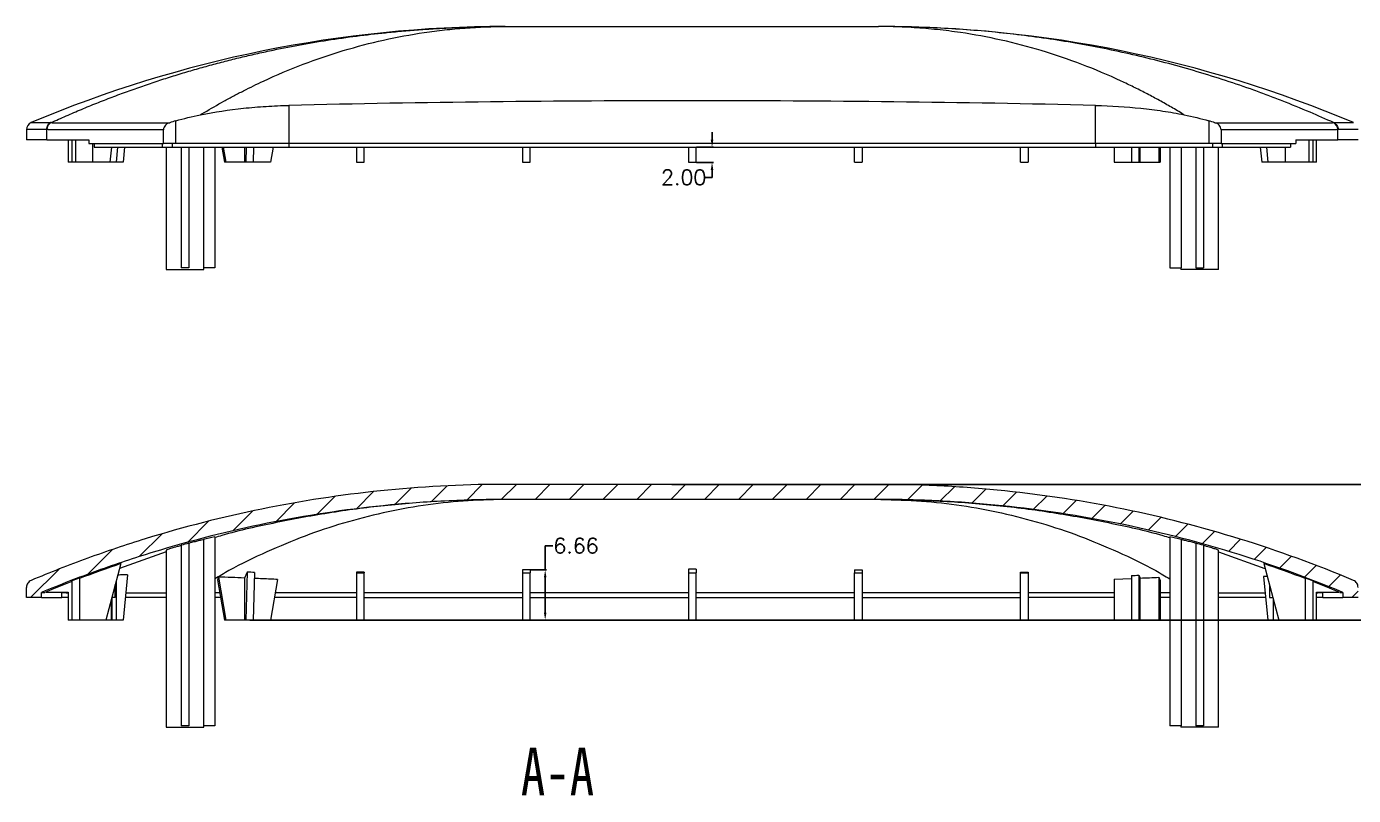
# Model space of a CAD drawing. Header units: inches. Extents: x 1813 to 4686, y 284 to 889.
# Drawn here: x 2093.7 to 2269.5, y 496.4 to 598.3 of the extents above; entities that cross this region are included whole.
import ezdxf

# ---------------------------------------------------------------- set-up
doc = ezdxf.new("R2010")
doc.units = ezdxf.units.IN
doc.header["$LTSCALE"] = 15
doc.styles.add('SLDTEXTSTYLE0', font='TXT', dxfattribs={"width": 0.75})
doc.styles.get("Standard").update_dxf_attribs({"font": 'txt', "bigfont": 'gbcbig.shx'})
doc.dimstyles.new('2.5', dxfattribs={"dimtxt": 2, "dimasz": 1, "dimexe": 0.18, "dimexo": 0.0625, "dimgap": 0.09, "dimtad": 0, "dimtih": 1, "dimtoh": 1, "dimzin": 0, "dimdsep": 46, "dimtxsty": 'Standard', "dimcen": 1, "dimadec": 0, "dimazin": 2, "dimtfac": 1, "dimtofl": 0, "dimtmove": 0, "dimatfit": 3, "dimfxl": 1, "dimtolj": 1, "dimtzin": 0, "dimarcsym": 0})

# ---------------------------------------------------------------- blocks, each defined once
blk = doc.blocks.new('*D243')
at = {"color": 0, "lineweight": -2}
for p, q in [((2179.19, 537.65), (2293.14, 537.65)), ((2292.96, 536.65), (2292.96, 529.74)), ((2292.96, 520.65), (2292.96, 527.56)), ((2123.27, 519.65), (2293.14, 519.65))]:
    blk.add_line(p, q, dxfattribs=at)
at = {"color": 0}
for points in [[(2292.8, 536.65), (2293.13, 536.65), (2292.96, 537.65)], [(2292.8, 520.65), (2293.13, 520.65), (2292.96, 519.65)]]:
    blk.add_solid(points, dxfattribs=at)
at = {"layer": 'Defpoints', "color": 0}
for p in [(2179.13, 537.65), (2292.96, 537.65), (2123.21, 519.65)]:
    blk.add_point(p, dxfattribs=at)
at = {"color": 0, "insert": (2292.96, 528.65), "char_height": 2, "attachment_point": 5}
blk.add_mtext('\\A1;18.00', dxfattribs=at)
blk = doc.blocks.new('*D244')
at = {"color": 0, "lineweight": -2}
for p, q in [((2162.4, 526.32), (2162.4, 529.51)), ((2162.4, 529.51), (2163.4, 529.51)), ((2160.47, 526.32), (2162.58, 526.32)), ((2162.4, 520.65), (2162.4, 525.32)), ((2160.47, 519.65), (2162.58, 519.65))]:
    blk.add_line(p, q, dxfattribs=at)
at = {"color": 0}
for points in [[(2162.24, 525.32), (2162.57, 525.32), (2162.4, 526.32)], [(2162.24, 520.65), (2162.57, 520.65), (2162.4, 519.65)]]:
    blk.add_solid(points, dxfattribs=at)
at = {"layer": 'Defpoints', "color": 0}
for p in [(2160.4, 526.32), (2160.4, 519.65), (2162.4, 519.65)]:
    blk.add_point(p, dxfattribs=at)
at = {"color": 0, "insert": (2166.49, 529.51), "char_height": 2, "attachment_point": 5}
blk.add_mtext('\\A1;6.66', dxfattribs=at)
blk = doc.blocks.new('*D245')
at = {"color": 0, "lineweight": -2}
for p, q in [((2184.52, 583.33), (2184.52, 584.33)), ((2182.47, 582.33), (2184.7, 582.33)), ((2182.47, 580.33), (2184.7, 580.33)), ((2184.52, 579.33), (2184.52, 578.33)), ((2184.52, 578.33), (2183.52, 578.33))]:
    blk.add_line(p, q, dxfattribs=at)
at = {"color": 0}
for points in [[(2184.35, 583.33), (2184.69, 583.33), (2184.52, 582.33)], [(2184.35, 579.33), (2184.69, 579.33), (2184.52, 580.33)]]:
    blk.add_solid(points, dxfattribs=at)
at = {"layer": 'Defpoints', "color": 0}
for p in [(2182.4, 582.33), (2182.4, 580.33), (2184.52, 580.33)]:
    blk.add_point(p, dxfattribs=at)
at = {"color": 0, "insert": (2180.76, 578.33), "char_height": 2, "attachment_point": 5}
blk.add_mtext('\\A1;2.00', dxfattribs=at)

msp = doc.modelspace()

# ---------------------------------------------------------------- hatches: boundary and pattern name
at = {"linetype": 'Continuous', "lineweight": 0}
h = msp.add_hatch(dxfattribs=at)
h.set_pattern_fill('ANSI31', color=4, style=0)
edge = h.paths.add_edge_path(flags=0)
edge.add_spline(control_points=[(2206.915, 535.651), (2206.929, 535.651), (2206.943, 535.651), (2206.956, 535.651), (2206.97, 535.651), (2206.984, 535.651), (2206.997, 535.651), (2207.011, 535.651), (2207.025, 535.651), (2207.039, 535.651), (2207.052, 535.651), (2207.066, 535.651), (2207.08, 535.651), (2207.094, 535.651), (2207.107, 535.651), (2207.121, 535.651), (2207.135, 535.651), (2207.148, 535.651), (2207.162, 535.651), (2207.19, 535.65), (2207.217, 535.65), (2207.244, 535.65)], knot_values=[0, 0, 0, 0, 0.0000412, 0.0000412, 0.0000412, 0.0000823, 0.0000823, 0.0000823, 0.0001235, 0.0001235, 0.0001235, 0.0001647, 0.0001647, 0.0001647, 0.0002058, 0.0002058, 0.0002058, 0.000247, 0.000247, 0.000247, 0.0003294, 0.0003294, 0.0003294, 0.0003294], weights=[1, 1, 1, 1, 1, 1, 1, 1, 1, 1, 1, 1, 1, 1, 1, 1, 1, 1, 1, 1, 1, 1], degree=3, periodic=0)
edge.add_spline(control_points=[(2207.244, 535.65), (2210.537, 535.636), (2213.832, 535.521), (2217.117, 535.304), (2234.554, 534.152), (2252.026, 530.051), (2268.154, 523.325)], knot_values=[0.0006752, 0.0006752, 0.0006752, 0.0006752, 0.0105543, 0.0105543, 0.0105543, 0.0637028, 0.0637028, 0.0637028, 0.0637028], weights=[1, 1, 1, 1, 1, 1, 1], degree=3, periodic=0)
edge.add_line((2268.154, 523.325), (2268.154, 522.652))
edge.add_line((2268.154, 522.652), (2270.154, 522.652))
edge.add_line((2270.154, 522.652), (2270.154, 523.99))
edge.add_spline(control_points=[(2270.154, 523.99), (2270.154, 524.102), (2270.134, 524.215), (2270.097, 524.321), (2270.06, 524.426), (2270.004, 524.527), (2269.934, 524.614), (2269.865, 524.702), (2269.779, 524.778), (2269.684, 524.838), (2269.639, 524.866), (2269.591, 524.89), (2269.542, 524.911)], knot_values=[0, 0, 0, 0, 0.0003358, 0.0003358, 0.0003358, 0.0006715, 0.0006715, 0.0006715, 0.0010073, 0.0010073, 0.0010073, 0.0011648, 0.0011648, 0.0011648, 0.0011648], weights=[1, 1, 1, 1, 1, 1, 1, 1, 1, 1, 1, 1, 1], degree=3, periodic=0)
edge.add_spline(control_points=[(2269.542, 524.911), (2253.038, 531.874), (2235.124, 536.118), (2217.249, 537.299), (2213.922, 537.519), (2210.587, 537.636), (2207.253, 537.65)], knot_values=[0.0006548, 0.0006548, 0.0006548, 0.0006548, 0.0543951, 0.0543951, 0.0543951, 0.064261, 0.064261, 0.064261, 0.064261], weights=[1, 1, 1, 1, 1, 1, 1], degree=3, periodic=0)
edge.add_spline(control_points=[(2207.253, 537.65), (2207.224, 537.65), (2207.196, 537.65), (2207.167, 537.651), (2207.153, 537.651), (2207.139, 537.651), (2207.125, 537.651), (2207.11, 537.651), (2207.096, 537.651), (2207.082, 537.651), (2207.068, 537.651), (2207.053, 537.651), (2207.039, 537.651), (2207.025, 537.651), (2207.011, 537.651), (2206.996, 537.651), (2206.982, 537.651), (2206.968, 537.651), (2206.954, 537.651), (2206.939, 537.651), (2206.925, 537.651), (2206.911, 537.651)], knot_values=[0, 0, 0, 0, 0.0000855, 0.0000855, 0.0000855, 0.0001282, 0.0001282, 0.0001282, 0.000171, 0.000171, 0.000171, 0.0002137, 0.0002137, 0.0002137, 0.0002565, 0.0002565, 0.0002565, 0.0002992, 0.0002992, 0.0002992, 0.0003419, 0.0003419, 0.0003419, 0.0003419], weights=[1, 1, 1, 1, 1, 1, 1, 1, 1, 1, 1, 1, 1, 1, 1, 1, 1, 1, 1, 1, 1, 1], degree=3, periodic=0)
edge.add_spline(control_points=[(2206.911, 537.651), (2190.24, 537.653), (2173.568, 537.653), (2156.897, 537.651)], knot_values=[0.0379542, 0.0379542, 0.0379542, 0.0379542, 0.0879681, 0.0879681, 0.0879681, 0.0879681], weights=[1, 1, 1, 1], degree=3, periodic=0)
edge.add_spline(control_points=[(2156.897, 537.651), (2156.883, 537.651), (2156.869, 537.651), (2156.854, 537.651), (2156.84, 537.651), (2156.826, 537.651), (2156.812, 537.651), (2156.797, 537.651), (2156.783, 537.651), (2156.769, 537.651), (2156.755, 537.651), (2156.74, 537.651), (2156.726, 537.651), (2156.712, 537.651), (2156.698, 537.651), (2156.683, 537.651), (2156.669, 537.651), (2156.655, 537.651), (2156.641, 537.651), (2156.612, 537.65), (2156.584, 537.65), (2156.555, 537.65)], knot_values=[0, 0, 0, 0, 0.0000427, 0.0000427, 0.0000427, 0.0000855, 0.0000855, 0.0000855, 0.0001282, 0.0001282, 0.0001282, 0.000171, 0.000171, 0.000171, 0.0002137, 0.0002137, 0.0002137, 0.0002565, 0.0002565, 0.0002565, 0.0003419, 0.0003419, 0.0003419, 0.0003419], weights=[1, 1, 1, 1, 1, 1, 1, 1, 1, 1, 1, 1, 1, 1, 1, 1, 1, 1, 1, 1, 1, 1], degree=3, periodic=0)
edge.add_spline(control_points=[(2156.555, 537.65), (2138.648, 537.575), (2120.513, 534.447), (2103.616, 528.52), (2100.464, 527.414), (2097.344, 526.21), (2094.266, 524.911)], knot_values=[0.0006745, 0.0006745, 0.0006745, 0.0006745, 0.0543951, 0.0543951, 0.0543951, 0.0642807, 0.0642807, 0.0642807, 0.0642807], weights=[1, 1, 1, 1, 1, 1, 1], degree=3, periodic=0)
edge.add_spline(control_points=[(2094.266, 524.911), (2094.163, 524.868), (2094.066, 524.806), (2093.983, 524.73), (2093.9, 524.655), (2093.829, 524.565), (2093.775, 524.466), (2093.722, 524.368), (2093.685, 524.259), (2093.667, 524.148), (2093.659, 524.096), (2093.654, 524.043), (2093.654, 523.99)], knot_values=[0, 0, 0, 0, 0.0003358, 0.0003358, 0.0003358, 0.0006715, 0.0006715, 0.0006715, 0.0010073, 0.0010073, 0.0010073, 0.0011648, 0.0011648, 0.0011648, 0.0011648], weights=[1, 1, 1, 1, 1, 1, 1, 1, 1, 1, 1, 1, 1], degree=3, periodic=0)
edge.add_line((2093.654, 523.99), (2093.654, 522.652))
edge.add_line((2093.654, 522.652), (2095.654, 522.652))
edge.add_line((2095.654, 522.652), (2095.654, 523.325))
edge.add_spline(control_points=[(2095.654, 523.325), (2098.496, 524.51), (2101.373, 525.613), (2104.278, 526.632), (2120.967, 532.486), (2138.878, 535.576), (2156.564, 535.65)], knot_values=[0.0013182, 0.0013182, 0.0013182, 0.0013182, 0.0105542, 0.0105542, 0.0105542, 0.0643462, 0.0643462, 0.0643462, 0.0643462], weights=[1, 1, 1, 1, 1, 1, 1], degree=3, periodic=0)
edge.add_spline(control_points=[(2156.564, 535.65), (2156.591, 535.65), (2156.618, 535.65), (2156.646, 535.651), (2156.66, 535.651), (2156.673, 535.651), (2156.687, 535.651), (2156.701, 535.651), (2156.714, 535.651), (2156.728, 535.651), (2156.742, 535.651), (2156.756, 535.651), (2156.769, 535.651), (2156.783, 535.651), (2156.797, 535.651), (2156.811, 535.651), (2156.824, 535.651), (2156.838, 535.651), (2156.852, 535.651), (2156.865, 535.651), (2156.879, 535.651), (2156.893, 535.651)], knot_values=[0, 0, 0, 0, 0.0000823, 0.0000823, 0.0000823, 0.0001235, 0.0001235, 0.0001235, 0.0001647, 0.0001647, 0.0001647, 0.0002058, 0.0002058, 0.0002058, 0.000247, 0.000247, 0.000247, 0.0002882, 0.0002882, 0.0002882, 0.0003294, 0.0003294, 0.0003294, 0.0003294], weights=[1, 1, 1, 1, 1, 1, 1, 1, 1, 1, 1, 1, 1, 1, 1, 1, 1, 1, 1, 1, 1, 1], degree=3, periodic=0)
edge.add_spline(control_points=[(2156.893, 535.651), (2173.567, 535.653), (2190.241, 535.653), (2206.915, 535.651)], knot_values=[0.0376072, 0.0376072, 0.0376072, 0.0376072, 0.0876294, 0.0876294, 0.0876294, 0.0876294], weights=[1, 1, 1, 1], degree=3, periodic=0)

# ---------------------------------------------------------------- linework, layer by layer
at = {"color": 7, "linetype": 'Continuous', "lineweight": 15}
for p, q in [((2157.239, 598.335), (2157.239, 598.335)), ((2206.569, 598.335), (2206.569, 598.335)), ((2128.442, 587.883), (2128.442, 582.835)), ((2235.366, 582.835), (2235.366, 587.883)), ((2113.442, 582.835), (2113.442, 585.832)), ((2250.366, 585.832), (2250.366, 582.835)), ((2093.654, 584.673), (2093.654, 583.335)), ((2096.327, 583.335), (2096.327, 584.672)), ((2111.806, 582.835), (2111.806, 584.655)), ((2252.002, 584.655), (2252.002, 582.835)), ((2267.481, 583.335), (2267.481, 584.672)), ((2099.154, 583.335), (2099.154, 580.335)), ((2099.654, 583.335), (2099.654, 580.335)), ((2100.154, 583.335), (2100.154, 580.335)), ((2101.904, 583.335), (2101.904, 582.835)), ((2102.412, 582.835), (2102.412, 580.335)), ((2102.618, 582.835), (2102.618, 582.335)), ((2104.908, 582.335), (2104.706, 580.335)), ((2105.728, 582.335), (2105.525, 580.335)), ((2106.644, 582.335), (2106.442, 580.335)), ((2111.649, 582.835), (2111.649, 582.335)), ((2111.649, 582.335), (2112.942, 582.335)), ((2113.442, 582.835), (2111.806, 582.835)), ((2112.154, 582.335), (2112.154, 566.135)), ((2112.942, 582.835), (2112.942, 582.335)), ((2112.942, 582.335), (2128.442, 582.335)), ((2128.442, 582.835), (2113.442, 582.835)), ((2114.154, 582.335), (2114.154, 566.335)), ((2115.154, 582.335), (2115.154, 566.335)), ((2117.104, 582.335), (2117.104, 566.335)), ((2118.604, 582.335), (2118.604, 566.335)), ((2119.557, 582.335), (2119.904, 580.335)), ((2119.73, 582.335), (2120.078, 580.335)), ((2122.54, 582.335), (2122.54, 580.335)), ((2122.775, 582.335), (2122.713, 580.335)), ((2123.759, 582.335), (2123.698, 580.335)), ((2126.334, 582.335), (2125.987, 580.335)), ((2128.442, 582.835), (2128.442, 582.335)), ((2235.366, 582.835), (2128.442, 582.835)), ((2128.442, 582.335), (2235.366, 582.335)), ((2137.404, 582.335), (2137.404, 580.335)), ((2138.404, 580.335), (2138.404, 582.335)), ((2159.404, 582.335), (2159.404, 580.335)), ((2160.404, 580.335), (2160.404, 582.335)), ((2181.404, 582.335), (2181.404, 580.335)), ((2182.404, 580.335), (2182.404, 582.335)), ((2203.404, 580.335), (2203.404, 582.335)), ((2204.404, 582.335), (2204.404, 580.335)), ((2225.404, 580.335), (2225.404, 582.335)), ((2226.404, 582.335), (2226.404, 580.335)), ((2250.366, 582.835), (2235.366, 582.835)), ((2235.366, 582.835), (2235.366, 582.335)), ((2235.366, 582.335), (2250.866, 582.335)), ((2237.822, 582.335), (2237.822, 580.335)), ((2240.11, 582.335), (2240.11, 580.335)), ((2241.095, 582.335), (2241.095, 580.335)), ((2241.268, 580.335), (2241.268, 582.335)), ((2243.73, 582.335), (2243.73, 580.335)), ((2243.904, 582.335), (2243.904, 580.335)), ((2245.205, 582.335), (2245.205, 566.335)), ((2246.705, 582.335), (2246.705, 566.335)), ((2248.654, 582.335), (2248.654, 566.335)), ((2249.654, 582.335), (2249.654, 566.335)), ((2252.002, 582.835), (2250.366, 582.835)), ((2250.866, 582.835), (2250.866, 582.335)), ((2250.866, 582.335), (2252.159, 582.335)), ((2251.654, 566.135), (2251.654, 582.335)), ((2252.159, 582.835), (2252.159, 582.335)), ((2257.18, 582.335), (2257.383, 580.335)), ((2257.999, 582.335), (2258.202, 580.335)), ((2260.496, 582.335), (2260.496, 580.335)), ((2261.19, 582.835), (2261.19, 582.335)), ((2261.904, 583.335), (2261.904, 582.835)), ((2263.654, 580.335), (2263.654, 583.335)), ((2264.154, 583.335), (2264.154, 580.335)), ((2264.654, 580.335), (2264.654, 583.335)), ((2099.654, 580.335), (2099.154, 580.335)), ((2100.154, 580.335), (2099.654, 580.335)), ((2102.412, 580.335), (2100.154, 580.335)), ((2104.706, 580.335), (2102.412, 580.335)), ((2105.525, 580.335), (2104.706, 580.335)), ((2106.442, 580.335), (2105.525, 580.335)), ((2120.078, 580.335), (2119.904, 580.335)), ((2122.54, 580.335), (2120.078, 580.335)), ((2122.713, 580.335), (2122.54, 580.335)), ((2123.698, 580.335), (2122.713, 580.335)), ((2125.987, 580.335), (2123.698, 580.335)), ((2137.404, 580.335), (2138.404, 580.335)), ((2159.404, 580.335), (2160.404, 580.335)), ((2181.404, 580.335), (2182.404, 580.335)), ((2203.404, 580.335), (2204.404, 580.335)), ((2225.404, 580.335), (2226.404, 580.335)), ((2237.822, 580.335), (2240.11, 580.335)), ((2240.11, 580.335), (2241.095, 580.335)), ((2241.095, 580.335), (2241.268, 580.335)), ((2241.268, 580.335), (2243.73, 580.335)), ((2243.73, 580.335), (2243.904, 580.335)), ((2258.202, 580.335), (2257.383, 580.335)), ((2260.496, 580.335), (2258.202, 580.335)), ((2263.654, 580.335), (2260.496, 580.335)), ((2264.154, 580.335), (2263.654, 580.335)), ((2264.654, 580.335), (2264.154, 580.335)), ((2112.154, 566.135), (2117.154, 566.135)), ((2115.154, 566.335), (2114.154, 566.335)), ((2118.604, 566.335), (2117.104, 566.335)), ((2117.154, 566.135), (2117.154, 566.335)), ((2245.205, 566.335), (2246.705, 566.335)), ((2246.654, 566.335), (2246.654, 566.135)), ((2251.654, 566.135), (2246.654, 566.135)), ((2248.654, 566.335), (2249.654, 566.335)), ((2206.911, 537.651), (2156.897, 537.651)), ((2206.915, 535.651), (2156.893, 535.651)), ((2114.154, 529.575), (2114.154, 505.652)), ((2115.154, 529.855), (2115.154, 505.652)), ((2117.104, 530.322), (2117.104, 505.652)), ((2118.604, 530.71), (2118.604, 505.652)), ((2245.205, 530.71), (2245.205, 505.652)), ((2246.705, 530.322), (2246.705, 505.652)), ((2248.654, 529.855), (2248.654, 505.652)), ((2249.654, 529.575), (2249.654, 505.652)), ((2112.154, 528.921), (2112.154, 505.452)), ((2251.654, 505.452), (2251.654, 528.919)), ((2106.161, 527.141), (2104.154, 519.652)), ((2122.908, 526.014), (2122.713, 519.652)), ((2123.892, 525.972), (2123.698, 519.652)), ((2137.404, 525.997), (2137.404, 525.912)), ((2137.404, 525.912), (2138.404, 525.912)), ((2137.404, 525.912), (2137.404, 519.652)), ((2138.404, 525.979), (2138.404, 526.015)), ((2138.404, 526.015), (2138.404, 525.912)), ((2138.404, 519.652), (2138.404, 525.912)), ((2159.404, 526.307), (2159.404, 525.912)), ((2159.404, 525.912), (2160.404, 525.912)), ((2159.404, 525.912), (2159.404, 519.652)), ((2160.404, 526.316), (2160.404, 525.912)), ((2160.404, 519.652), (2160.404, 525.912)), ((2181.404, 526.412), (2181.404, 525.912)), ((2181.404, 525.912), (2182.404, 525.912)), ((2181.404, 525.912), (2181.404, 519.652)), ((2182.404, 526.412), (2182.404, 525.912)), ((2182.404, 519.652), (2182.404, 525.912)), ((2203.404, 526.316), (2203.404, 525.912)), ((2203.404, 525.912), (2204.404, 525.912)), ((2203.404, 519.652), (2203.404, 525.912)), ((2204.404, 526.307), (2204.404, 525.912)), ((2204.404, 525.912), (2204.404, 519.652)), ((2225.404, 525.979), (2225.404, 526.015)), ((2225.404, 526.015), (2225.404, 525.912)), ((2225.404, 525.912), (2226.404, 525.912)), ((2225.404, 519.652), (2225.404, 525.912)), ((2226.404, 525.997), (2226.404, 525.912)), ((2226.404, 525.912), (2226.404, 519.652)), ((2257.647, 527.141), (2259.654, 519.652)), ((2099.654, 524.852), (2099.654, 519.652)), ((2100.654, 525.236), (2100.654, 519.652)), ((2105.404, 522.652), (2105.404, 524.317)), ((2105.524, 524.764), (2105.524, 519.652)), ((2107.049, 525.657), (2106.442, 519.652)), ((2118.978, 524.985), (2119.904, 519.652)), ((2119.085, 525.366), (2120.078, 519.652)), ((2122.54, 525.229), (2122.54, 519.652)), ((2126.923, 525.046), (2125.987, 519.652)), ((2237.822, 525.086), (2240.11, 525.182)), ((2237.822, 525.086), (2237.822, 519.652)), ((2240.11, 525.564), (2240.11, 519.652)), ((2241.095, 525.603), (2241.095, 519.652)), ((2241.268, 519.652), (2241.268, 525.229)), ((2243.73, 525.328), (2243.73, 519.652)), ((2243.904, 524.948), (2243.904, 519.652)), ((2258.104, 525.436), (2257.616, 525.443)), ((2257.616, 525.443), (2258.202, 519.652)), ((2258.404, 524.317), (2258.404, 522.652)), ((2263.154, 525.236), (2263.154, 519.652)), ((2264.154, 524.851), (2264.154, 519.652)), ((2093.654, 522.652), (2093.654, 523.99)), ((2095.654, 522.652), (2093.654, 522.652)), ((2095.654, 522.652), (2095.654, 523.325)), ((2096.154, 523.367), (2096.154, 523.347)), ((2096.154, 523.347), (2099.154, 523.347)), ((2098.312, 522.652), (2098.312, 523.32)), ((2099.154, 523.347), (2099.154, 519.652)), ((2104.904, 519.652), (2104.904, 522.451)), ((2105.404, 522.652), (2104.95, 522.652)), ((2104.95, 522.623), (2104.95, 519.652)), ((2118.604, 523.325), (2119.266, 523.325)), ((2119.383, 522.652), (2118.604, 522.652)), ((2137.404, 522.652), (2126.507, 522.652)), ((2126.624, 523.325), (2137.404, 523.325)), ((2243.904, 523.325), (2245.205, 523.325)), ((2245.205, 522.652), (2243.904, 522.652)), ((2258.404, 522.652), (2258.85, 522.652)), ((2258.904, 522.451), (2258.904, 519.652)), ((2264.654, 519.652), (2264.654, 523.347)), ((2264.654, 523.347), (2267.654, 523.347)), ((2265.496, 522.652), (2265.496, 523.32)), ((2267.654, 523.367), (2267.654, 523.347)), ((2268.154, 523.325), (2268.154, 522.652)), ((2270.154, 522.652), (2268.154, 522.652)), ((2099.654, 519.652), (2099.154, 519.652)), ((2100.654, 519.652), (2099.654, 519.652)), ((2104.154, 519.652), (2100.654, 519.652)), ((2104.904, 519.652), (2104.154, 519.652)), ((2104.95, 519.652), (2104.904, 519.652)), ((2105.524, 519.652), (2104.95, 519.652)), ((2106.442, 519.652), (2105.524, 519.652)), ((2120.078, 519.652), (2119.904, 519.652)), ((2122.54, 519.652), (2120.078, 519.652)), ((2122.713, 519.652), (2122.54, 519.652)), ((2123.698, 519.652), (2122.713, 519.652)), ((2125.987, 519.652), (2123.698, 519.652)), ((2137.404, 519.652), (2138.404, 519.652)), ((2159.404, 519.652), (2160.404, 519.652)), ((2181.404, 519.652), (2182.404, 519.652)), ((2203.404, 519.652), (2204.404, 519.652)), ((2225.404, 519.652), (2226.404, 519.652)), ((2237.822, 519.652), (2240.11, 519.652)), ((2240.11, 519.652), (2241.095, 519.652)), ((2241.095, 519.652), (2241.268, 519.652)), ((2241.268, 519.652), (2243.73, 519.652)), ((2243.73, 519.652), (2243.904, 519.652)), ((2258.904, 519.652), (2258.202, 519.652)), ((2259.654, 519.652), (2258.904, 519.652)), ((2263.154, 519.652), (2259.654, 519.652)), ((2264.154, 519.652), (2263.154, 519.652)), ((2264.654, 519.652), (2264.154, 519.652)), ((2112.154, 505.452), (2117.154, 505.452)), ((2115.154, 505.652), (2114.154, 505.652)), ((2118.604, 505.652), (2117.104, 505.652)), ((2117.154, 505.452), (2117.154, 505.652)), ((2246.705, 505.652), (2245.205, 505.652)), ((2246.654, 505.652), (2246.654, 505.452)), ((2251.654, 505.452), (2246.654, 505.452)), ((2249.654, 505.652), (2248.654, 505.652))]:
    msp.add_line(p, q, dxfattribs=at)
at = {"color": 8, "linetype": 'Continuous', "lineweight": 15}
for p, q in [((2112.154, 528.692), (2105.993, 526.515)), ((2251.654, 528.692), (2257.815, 526.515))]:
    msp.add_line(p, q, dxfattribs=at)
at = {"color": 7, "linetype": 'Continuous', "lineweight": 15, "flags": 128}
msp.add_lwpolyline([(2117.014, 586.821), (2116.865, 586.731), (2116.716, 586.641)], dxfattribs=at)
at = {"color": 7, "linetype": 'Continuous', "lineweight": 15}
for centre, radius, start, end in [((2157.239, 436.335), 162, 90.05422, 112.87509), ((2206.569, 436.335), 162, 67.12487, 89.94577), ((2094.654, 584.673), 1, 112.84718, 179.98104), ((2097.328, 584.673), 1.001, 112.96559, 180.04999), ((2266.48, 584.673), 1.001, 359.95001, 67.03441)]:
    msp.add_arc(centre, radius, start, end, dxfattribs=at)
for points, knots in [([(2096.893, 585.594), (2097.229, 585.746), (2097.9, 586.05), (2098.909, 586.494), (2099.92, 586.93), (2100.931, 587.357), (2101.943, 587.775), (2102.956, 588.184), (2103.97, 588.583), (2104.984, 588.974), (2106, 589.356), (2107.015, 589.73), (2108.032, 590.094), (2109.049, 590.45), (2110.066, 590.797), (2111.084, 591.136), (2112.102, 591.466), (2113.12, 591.788), (2114.139, 592.101), (2115.157, 592.405), (2116.176, 592.702), (2117.195, 592.99), (2118.214, 593.269), (2119.232, 593.541), (2120.251, 593.804), (2121.269, 594.06), (2122.287, 594.307), (2123.305, 594.546), (2124.323, 594.778), (2125.34, 595.001), (2127.298, 595.417), (2130.197, 595.979), (2134.039, 596.619), (2137.873, 597.153), (2141.171, 597.525), (2143.933, 597.781), (2146.161, 597.954), (2148.385, 598.094), (2150.605, 598.203), (2152.82, 598.279), (2155.031, 598.326), (2156.503, 598.332), (2157.239, 598.335)], [0, 0, 0, 0, 0.0174391, 0.0348544, 0.0522459, 0.0696134, 0.0869571, 0.1042769, 0.1215727, 0.1388446, 0.1560926, 0.1733165, 0.1905165, 0.2076925, 0.2248444, 0.2419722, 0.259076, 0.2761556, 0.2932111, 0.3102425, 0.3272497, 0.3442326, 0.3611914, 0.3781259, 0.3950361, 0.411922, 0.4287836, 0.4456208, 0.4624337, 0.4792221, 0.4959862, 0.559276, 0.6222627, 0.6849448, 0.747321, 0.783675, 0.8199437, 0.8561268, 0.892224, 0.9282354, 0.9641607, 1, 1, 1, 1]), ([(2117.014, 586.821), (2117.079, 586.86), (2117.144, 586.9), (2118.072, 587.455), (2118.939, 587.954), (2120.243, 588.675), (2120.679, 588.911), (2121.551, 589.374), (2122.86, 590.054), (2124.173, 590.692), (2126.802, 591.915), (2128.562, 592.659), (2132.092, 594.005), (2133.863, 594.608), (2137.417, 595.677), (2139.2, 596.143), (2142.777, 596.942), (2144.571, 597.273), (2147.271, 597.672), (2148.173, 597.788), (2149.978, 597.987), (2150.882, 598.07), (2153.599, 598.269), (2155.416, 598.335), (2157.239, 598.335)], [0.05778033, 0.05778033, 0.05778033, 0.05778033, 0.0625, 0.0625, 0.125, 0.125, 0.15625, 0.15625, 0.1875, 0.25, 0.25, 0.375, 0.375, 0.5, 0.5, 0.625, 0.625, 0.75, 0.75, 0.8125, 0.8125, 0.875, 0.875, 1, 1, 1, 1]), ([(2157.239, 598.335), (2165.456, 598.335), (2173.677, 598.335), (2190.131, 598.335), (2198.353, 598.335), (2206.569, 598.335)], [0, 0, 0, 0, 0.5, 0.5, 1, 1, 1, 1]), ([(2246.794, 586.821), (2246.531, 586.978), (2246.006, 587.293), (2245.214, 587.752), (2244.419, 588.203), (2243.621, 588.645), (2242.819, 589.078), (2242.013, 589.501), (2241.205, 589.915), (2240.393, 590.32), (2239.577, 590.716), (2237.301, 591.79), (2233.511, 593.392), (2228.208, 595.2), (2222.838, 596.607), (2218.745, 597.365), (2215.914, 597.753), (2214.384, 597.93), (2212.842, 598.076), (2211.289, 598.191), (2209.725, 598.273), (2208.151, 598.325), (2207.098, 598.332), (2206.569, 598.335)], [0, 0, 0, 0, 0.0203254, 0.0406931, 0.0611031, 0.0815553, 0.1020497, 0.1225862, 0.143165, 0.1637858, 0.1844486, 0.2051534, 0.3365381, 0.4699701, 0.6009006, 0.7342587, 0.7714762, 0.8089435, 0.8466597, 0.8846243, 0.9228363, 0.9612951, 1, 1, 1, 1]), ([(2266.915, 585.594), (2265.881, 586.065), (2264.842, 586.523), (2262.568, 587.491), (2261.33, 587.997), (2259.466, 588.728), (2258.843, 588.967), (2257.597, 589.435), (2255.725, 590.123), (2253.849, 590.766), (2250.089, 591.997), (2247.573, 592.742), (2242.525, 594.087), (2239.992, 594.686), (2234.909, 595.745), (2232.359, 596.205), (2227.244, 596.988), (2224.678, 597.311), (2220.818, 597.698), (2219.529, 597.81), (2216.947, 598.002), (2215.655, 598.081), (2211.771, 598.272), (2209.174, 598.335), (2206.569, 598.335)], [0.00964993, 0.00964993, 0.00964993, 0.00964993, 0.0625, 0.0625, 0.125, 0.125, 0.15625, 0.15625, 0.1875, 0.25, 0.25, 0.375, 0.375, 0.5, 0.5, 0.625, 0.625, 0.75, 0.75, 0.8125, 0.8125, 0.875, 0.875, 1, 1, 1, 1]), ([(2116.716, 586.641), (2118.558, 587.01), (2120.46, 587.294), (2123.397, 587.603), (2124.39, 587.687), (2126.407, 587.815), (2127.425, 587.859), (2128.442, 587.883)], [0, 0, 0, 0, 0.5, 0.5, 0.75, 0.75, 1, 1, 1, 1]), ([(2235.366, 587.883), (2237.402, 587.835), (2239.398, 587.709), (2242.336, 587.401), (2243.306, 587.278), (2245.226, 586.99), (2246.171, 586.826), (2247.092, 586.641)], [0, 0, 0, 0, 0.5, 0.5, 0.75, 0.75, 1, 1, 1, 1]), ([(2096.893, 585.594), (2096.714, 585.518), (2096.559, 585.388), (2096.344, 585.063), (2096.286, 584.868), (2096.286, 584.673)], [0, 0, 0, 0, 0.5, 0.5, 1, 1, 1, 1]), ([(2111.806, 584.655), (2110.798, 584.65), (2109.819, 584.647), (2108.391, 584.643), (2107.921, 584.641), (2106.997, 584.639), (2106.54, 584.638), (2105.208, 584.636), (2104.37, 584.635), (2102.788, 584.635), (2102.045, 584.635), (2100.659, 584.636), (2100.032, 584.637), (2099.188, 584.639), (2098.923, 584.64), (2098.425, 584.642), (2098.192, 584.644), (2097.555, 584.648), (2097.205, 584.651), (2096.792, 584.658), (2096.672, 584.66), (2096.521, 584.664), (2096.453, 584.666), (2096.395, 584.669), (2096.359, 584.67), (2096.342, 584.671), (2096.327, 584.672)], [0, 0, 0, 0, 0.125, 0.125, 0.1875, 0.1875, 0.25, 0.25, 0.375, 0.375, 0.5, 0.5, 0.625, 0.625, 0.6875, 0.6875, 0.75, 0.75, 0.875, 0.875, 0.9375, 0.9375, 0.96875, 0.984375, 0.984375, 1, 1, 1, 1]), ([(2096.893, 585.594), (2096.893, 585.594), (2096.893, 585.594), (2096.893, 585.594), (2096.908, 585.595), (2096.922, 585.595), (2096.937, 585.594)], [-0.00000006, -0.00000006, -0.00000006, -0.00000006, 0, 0, 0, 0.00034221537, 0.00034221537, 0.00034221537, 0.00034221537]), ([(2096.937, 585.594), (2097.07, 585.591), (2097.281, 585.588), (2097.851, 585.584), (2098.211, 585.582), (2098.865, 585.58), (2099.102, 585.579), (2099.61, 585.578), (2099.881, 585.577), (2100.455, 585.576), (2100.758, 585.576), (2101.397, 585.575), (2101.735, 585.575), (2102.789, 585.575), (2103.541, 585.575), (2105.144, 585.575), (2105.994, 585.576), (2107.795, 585.578), (2108.725, 585.579), (2110.636, 585.583), (2111.619, 585.585), (2112.628, 585.588)], [0, 0, 0, 0, 0.125, 0.125, 0.25, 0.25, 0.3125, 0.3125, 0.375, 0.375, 0.4375, 0.4375, 0.5, 0.5, 0.625, 0.625, 0.75, 0.75, 0.875, 0.875, 1, 1, 1, 1]), ([(2112.628, 585.588), (2112.528, 585.557), (2112.431, 585.517), (2112.246, 585.414), (2112.157, 585.35), (2112.001, 585.195), (2111.932, 585.103), (2111.835, 584.893), (2111.806, 584.776), (2111.806, 584.655)], [0, 0, 0, 0, 0.25, 0.25, 0.5, 0.5, 0.75, 0.75, 1, 1, 1, 1]), ([(2251.18, 585.588), (2252.19, 585.585), (2253.172, 585.583), (2255.084, 585.579), (2256.014, 585.578), (2257.816, 585.576), (2258.666, 585.576), (2260.27, 585.575), (2261.023, 585.575), (2262.077, 585.575), (2262.414, 585.575), (2263.054, 585.576), (2263.357, 585.576), (2263.931, 585.577), (2264.201, 585.578), (2264.709, 585.579), (2264.947, 585.58), (2265.6, 585.582), (2265.959, 585.584), (2266.528, 585.588), (2266.738, 585.591), (2266.871, 585.594)], [0, 0, 0, 0, 0.125, 0.125, 0.25, 0.25, 0.375, 0.375, 0.5, 0.5, 0.5625, 0.5625, 0.625, 0.625, 0.6875, 0.6875, 0.75, 0.75, 0.875, 0.875, 1, 1, 1, 1]), ([(2252.002, 584.655), (2252.002, 584.776), (2251.973, 584.893), (2251.875, 585.103), (2251.806, 585.195), (2251.65, 585.35), (2251.561, 585.414), (2251.377, 585.517), (2251.28, 585.557), (2251.18, 585.588)], [0, 0, 0, 0, 0.25, 0.25, 0.5, 0.5, 0.75, 0.75, 1, 1, 1, 1]), ([(2267.481, 584.672), (2267.419, 584.668), (2267.337, 584.665), (2267.135, 584.66), (2267.015, 584.658), (2266.6, 584.651), (2266.251, 584.648), (2265.612, 584.644), (2265.38, 584.642), (2264.882, 584.64), (2264.617, 584.639), (2263.772, 584.637), (2263.145, 584.636), (2261.759, 584.635), (2261.016, 584.635), (2259.435, 584.635), (2258.597, 584.636), (2257.266, 584.638), (2256.809, 584.639), (2255.885, 584.641), (2255.416, 584.643), (2253.989, 584.647), (2253.009, 584.65), (2252.002, 584.655)], [0, 0, 0, 0, 0.0625, 0.0625, 0.125, 0.125, 0.25, 0.25, 0.3125, 0.3125, 0.375, 0.375, 0.5, 0.5, 0.625, 0.625, 0.75, 0.75, 0.8125, 0.8125, 0.875, 0.875, 1, 1, 1, 1]), ([(2266.871, 585.594), (2266.886, 585.595), (2266.9, 585.595), (2266.915, 585.594), (2266.915, 585.594), (2266.915, 585.594), (2266.915, 585.594)], [0, 0, 0, 0, 0.00034221547, 0.00034221547, 0.00034221547, 0.00034227547, 0.00034227547, 0.00034227547, 0.00034227547]), ([(2266.915, 585.594), (2267.094, 585.518), (2267.249, 585.388), (2267.464, 585.063), (2267.522, 584.868), (2267.522, 584.673)], [0, 0, 0, 0, 0.5, 0.5, 1, 1, 1, 1]), ([(2096.327, 583.335), (2096.347, 583.335), (2096.386, 583.335), (2096.46, 583.335), (2096.543, 583.335), (2096.638, 583.335), (2096.743, 583.335), (2096.858, 583.335), (2097.09, 583.335), (2097.49, 583.335), (2098.141, 583.335), (2098.91, 583.335), (2099.648, 583.335), (2100.293, 583.335), (2100.804, 583.335), (2101.338, 583.335), (2101.715, 583.335), (2101.904, 583.335)], [0, 0, 0, 0, 0.0357978, 0.0715418, 0.1072515, 0.1429466, 0.1786467, 0.2143714, 0.2501404, 0.375339, 0.5004006, 0.6253214, 0.7500693, 0.8126763, 0.8751306, 0.9375368, 1, 1, 1, 1]), ([(2101.904, 582.835), (2102.001, 582.835), (2102.194, 582.835), (2102.492, 582.835), (2102.795, 582.835), (2103.103, 582.835), (2103.417, 582.835), (2103.736, 582.835), (2104.331, 582.835), (2105.229, 582.835), (2106.46, 582.835), (2107.738, 582.835), (2108.836, 582.835), (2109.734, 582.835), (2110.417, 582.835), (2111.107, 582.835), (2111.573, 582.835), (2111.806, 582.835)], [0, 0, 0, 0, 0.03589681, 0.07173844, 0.10753998, 0.14331658, 0.17908341, 0.21485566, 0.2506485, 0.37611441, 0.50151357, 0.62583368, 0.75028086, 0.81266689, 0.87502844, 0.93744604, 1, 1, 1, 1]), ([(2252.002, 582.835), (2252.136, 582.835), (2252.404, 582.835), (2252.802, 582.835), (2253.199, 582.835), (2253.592, 582.835), (2253.983, 582.835), (2254.372, 582.835), (2255.079, 582.835), (2256.091, 582.835), (2257.371, 582.835), (2258.598, 582.835), (2259.571, 582.835), (2260.32, 582.835), (2260.865, 582.835), (2261.396, 582.835), (2261.734, 582.835), (2261.904, 582.835)], [0, 0, 0, 0, 0.0358998, 0.0717434, 0.107546, 0.1433226, 0.1790885, 0.2148588, 0.2506487, 0.3761243, 0.5015138, 0.6258427, 0.7502809, 0.8126659, 0.8750271, 0.937445, 1, 1, 1, 1]), ([(2261.904, 583.335), (2262.013, 583.335), (2262.229, 583.335), (2262.545, 583.335), (2262.852, 583.335), (2263.151, 583.335), (2263.442, 583.335), (2263.724, 583.335), (2264.225, 583.335), (2264.901, 583.335), (2265.671, 583.335), (2266.32, 583.335), (2266.756, 583.335), (2267.042, 583.335), (2267.222, 583.335), (2267.373, 583.335), (2267.445, 583.335), (2267.481, 583.335)], [0, 0, 0, 0, 0.0357415, 0.0714483, 0.1071399, 0.1428359, 0.178556, 0.2143197, 0.2501466, 0.3752106, 0.5004139, 0.6252041, 0.7500753, 0.8126009, 0.875027, 0.9374585, 1, 1, 1, 1]), ([(2156.555, 537.65), (2151.182, 537.628), (2145.855, 537.338), (2135.287, 536.245), (2130.047, 535.441), (2119.655, 533.321), (2114.502, 532.004), (2108.117, 530.031), (2106.843, 529.619), (2104.3, 528.764), (2103.031, 528.319), (2099.243, 526.939), (2096.742, 525.956), (2094.266, 524.911)], [0, 0, 0, 0, 0.25, 0.25, 0.5, 0.5, 0.75, 0.75, 0.8125, 0.8125, 0.875, 0.875, 1, 1, 1, 1]), ([(2156.897, 537.651), (2156.883, 537.651), (2156.869, 537.651), (2156.854, 537.651), (2156.84, 537.651), (2156.826, 537.651), (2156.812, 537.651), (2156.797, 537.651), (2156.783, 537.651), (2156.769, 537.651), (2156.755, 537.651), (2156.74, 537.651), (2156.726, 537.651), (2156.712, 537.651), (2156.698, 537.651), (2156.683, 537.651), (2156.669, 537.651), (2156.655, 537.651), (2156.641, 537.651), (2156.612, 537.65), (2156.584, 537.65), (2156.555, 537.65)], [0, 0, 0, 0, 0.000042742, 0.000042742, 0.000042742, 0.00008548399, 0.00008548399, 0.00008548399, 0.00012822599, 0.00012822599, 0.00012822599, 0.00017096798, 0.00017096798, 0.00017096798, 0.00021370997, 0.00021370997, 0.00021370997, 0.00025645197, 0.00025645197, 0.00025645197, 0.00034193673, 0.00034193673, 0.00034193673, 0.00034193673]), ([(2207.253, 537.65), (2207.224, 537.65), (2207.196, 537.65), (2207.167, 537.651), (2207.153, 537.651), (2207.139, 537.651), (2207.125, 537.651), (2207.11, 537.651), (2207.096, 537.651), (2207.082, 537.651), (2207.068, 537.651), (2207.053, 537.651), (2207.039, 537.651), (2207.025, 537.651), (2207.011, 537.651), (2206.996, 537.651), (2206.982, 537.651), (2206.968, 537.651), (2206.954, 537.651), (2206.939, 537.651), (2206.925, 537.651), (2206.911, 537.651)], [0, 0, 0, 0, 0.00008548395, 0.00008548395, 0.00008548395, 0.0001282259, 0.0001282259, 0.0001282259, 0.00017096785, 0.00017096785, 0.00017096785, 0.0002137098, 0.0002137098, 0.0002137098, 0.00025645175, 0.00025645175, 0.00025645175, 0.0002991942, 0.0002991942, 0.0002991942, 0.00034193667, 0.00034193667, 0.00034193667, 0.00034193667]), ([(2269.542, 524.911), (2264.592, 527), (2259.578, 528.826), (2249.43, 531.969), (2244.295, 533.287), (2233.905, 535.417), (2228.649, 536.229), (2222.002, 536.92), (2220.669, 537.043), (2217.994, 537.254), (2216.652, 537.343), (2212.627, 537.561), (2209.941, 537.639), (2207.253, 537.65)], [0, 0, 0, 0, 0.25, 0.25, 0.5, 0.5, 0.75, 0.75, 0.8125, 0.8125, 0.875, 0.875, 1, 1, 1, 1]), ([(2156.564, 535.65), (2151.312, 535.628), (2146.105, 535.348), (2135.774, 534.29), (2130.652, 533.512), (2120.491, 531.461), (2115.452, 530.187), (2109.208, 528.278), (2107.962, 527.88), (2105.476, 527.053), (2104.234, 526.623), (2100.527, 525.287), (2098.079, 524.336), (2095.654, 523.325)], [0, 0, 0, 0, 0.25, 0.25, 0.5, 0.5, 0.75, 0.75, 0.8125, 0.8125, 0.875, 0.875, 1, 1, 1, 1]), ([(2156.893, 535.651), (2156.879, 535.651), (2156.865, 535.651), (2156.852, 535.651), (2156.838, 535.651), (2156.824, 535.651), (2156.811, 535.651), (2156.797, 535.651), (2156.783, 535.651), (2156.769, 535.651), (2156.756, 535.651), (2156.742, 535.651), (2156.728, 535.651), (2156.714, 535.651), (2156.701, 535.651), (2156.687, 535.651), (2156.673, 535.651), (2156.66, 535.651), (2156.646, 535.651), (2156.618, 535.65), (2156.591, 535.65), (2156.564, 535.65)], [0, 0, 0, 0, 0.00004116911, 0.00004116911, 0.00004116911, 0.00008233822, 0.00008233822, 0.00008233822, 0.00012350732, 0.00012350732, 0.00012350732, 0.00016467643, 0.00016467643, 0.00016467643, 0.00020584553, 0.00020584553, 0.00020584553, 0.00024701464, 0.00024701464, 0.00024701464, 0.00032935359, 0.00032935359, 0.00032935359, 0.00032935359]), ([(2207.244, 535.65), (2207.217, 535.65), (2207.19, 535.65), (2207.162, 535.651), (2207.148, 535.651), (2207.135, 535.651), (2207.121, 535.651), (2207.107, 535.651), (2207.094, 535.651), (2207.08, 535.651), (2207.066, 535.651), (2207.052, 535.651), (2207.039, 535.651), (2207.025, 535.651), (2207.011, 535.651), (2206.997, 535.651), (2206.984, 535.651), (2206.97, 535.651), (2206.956, 535.651), (2206.943, 535.651), (2206.929, 535.651), (2206.915, 535.651)], [0, 0, 0, 0, 0.00008233817, 0.00008233817, 0.00008233817, 0.00012350723, 0.00012350723, 0.00012350723, 0.00016467629, 0.00016467629, 0.00016467629, 0.00020584535, 0.00020584535, 0.00020584535, 0.00024701442, 0.00024701442, 0.00024701442, 0.00028818397, 0.00028818397, 0.00028818397, 0.00032935353, 0.00032935353, 0.00032935353, 0.00032935353]), ([(2268.154, 523.325), (2263.31, 525.345), (2258.406, 527.111), (2248.48, 530.152), (2243.458, 531.427), (2233.298, 533.488), (2228.159, 534.274), (2221.661, 534.944), (2220.357, 535.062), (2217.743, 535.266), (2216.431, 535.353), (2212.497, 535.563), (2209.872, 535.639), (2207.244, 535.65)], [0, 0, 0, 0, 0.25, 0.25, 0.5, 0.5, 0.75, 0.75, 0.8125, 0.8125, 0.875, 0.875, 1, 1, 1, 1]), ([(2114.154, 529.549), (2114.062, 529.523), (2113.877, 529.469), (2113.566, 529.378), (2113.226, 529.276), (2112.888, 529.172), (2112.602, 529.081), (2112.384, 529.009), (2112.235, 528.957), (2112.159, 528.927), (2112.161, 528.923), (2112.162, 528.921)], [0, 0, 0, 0, 0.0843348, 0.1696997, 0.2978817, 0.4299398, 0.5552477, 0.6844819, 0.8048798, 0.9290384, 1, 1, 1, 1]), ([(2117.104, 530.322), (2117.054, 530.313), (2116.968, 530.295), (2116.734, 530.24), (2116.584, 530.204), (2116.239, 530.117), (2116.041, 530.066), (2115.723, 529.983), (2115.613, 529.954), (2115.388, 529.893), (2115.271, 529.861), (2115.154, 529.829)], [0, 0, 0, 0, 0.25, 0.25, 0.5, 0.5, 0.75, 0.75, 0.875, 0.875, 1, 1, 1, 1]), ([(2248.654, 529.829), (2248.537, 529.861), (2248.423, 529.892), (2248.197, 529.953), (2248.086, 529.982), (2247.766, 530.067), (2247.571, 530.117), (2247.222, 530.204), (2247.075, 530.24), (2246.898, 530.281), (2246.847, 530.293), (2246.763, 530.311), (2246.729, 530.317), (2246.705, 530.322)], [0, 0, 0, 0, 0.125, 0.125, 0.25, 0.25, 0.5, 0.5, 0.75, 0.75, 0.875, 0.875, 1, 1, 1, 1]), ([(2251.654, 528.919), (2251.654, 528.925), (2251.603, 528.946), (2251.454, 528.999), (2251.394, 529.019), (2251.252, 529.066), (2251.169, 529.093), (2250.986, 529.151), (2250.887, 529.182), (2250.672, 529.248), (2250.556, 529.283), (2250.314, 529.356), (2250.188, 529.394), (2249.928, 529.47), (2249.791, 529.51), (2249.654, 529.549)], [0, 0, 0, 0, 0.25, 0.25, 0.375, 0.375, 0.5, 0.5, 0.625, 0.625, 0.75, 0.75, 0.875, 0.875, 1, 1, 1, 1]), ([(2094.266, 524.911), (2094.084, 524.835), (2093.929, 524.705), (2093.714, 524.381), (2093.654, 524.187), (2093.654, 523.99)], [0, 0, 0, 0, 0.5, 0.5, 1, 1, 1, 1]), ([(2107.049, 525.657), (2106.846, 525.661), (2106.414, 525.671), (2105.982, 525.634), (2105.752, 525.614)], [0, 0, 0, 0, 0.4679737, 1, 1, 1, 1]), ([(2126.923, 525.046), (2126.611, 525.059), (2125.592, 525.103), (2124.574, 525.145), (2123.867, 525.175)], [0, 0, 0, 0, 0.306522, 1, 1, 1, 1]), ([(2270.154, 523.99), (2270.154, 524.187), (2270.095, 524.379), (2269.88, 524.704), (2269.724, 524.835), (2269.542, 524.911)], [0, 0, 0, 0, 0.5, 0.5, 1, 1, 1, 1]), ([(2095.654, 523.325), (2095.678, 523.325), (2095.715, 523.325), (2095.993, 523.325), (2096.09, 523.325)], [0, 0, 0, 0, 0.6493552, 1, 1, 1, 1]), ([(2095.654, 522.652), (2095.656, 522.652), (2095.66, 522.652), (2095.68, 522.652), (2095.71, 522.652), (2095.75, 522.652), (2095.801, 522.652), (2095.863, 522.652), (2095.936, 522.652), (2096.019, 522.652), (2096.113, 522.652), (2096.218, 522.652), (2096.333, 522.652), (2096.459, 522.652), (2096.596, 522.652), (2096.744, 522.652), (2096.902, 522.652), (2097.071, 522.652), (2097.251, 522.652), (2097.441, 522.652), (2097.642, 522.652), (2097.854, 522.652), (2098.076, 522.652), (2098.233, 522.652), (2098.312, 522.652)], [0, 0, 0, 0, 0.0453417, 0.0906851, 0.1360315, 0.1813825, 0.2267392, 0.272103, 0.3174754, 0.3628576, 0.4082511, 0.4536571, 0.499077, 0.5445122, 0.589964, 0.6354338, 0.6809229, 0.7264327, 0.7719644, 0.8175195, 0.8630993, 0.9087051, 0.9543382, 1, 1, 1, 1]), ([(2098.312, 523.32), (2098.416, 523.311), (2098.597, 523.296), (2098.988, 523.286), (2099.154, 523.282)], [0, 0, 0, 0, 0.5750421, 1, 1, 1, 1]), ([(2099.154, 522.652), (2099.082, 522.652), (2098.618, 522.652), (2098.452, 522.652), (2098.312, 522.652)], [0, 0, 0, 0, 0.15437382, 1, 1, 1, 1]), ([(2112.154, 522.652), (2112.018, 522.652), (2110.868, 522.652), (2109.005, 522.652), (2107.433, 522.652), (2106.745, 522.652)], [0, 0, 0, 0, 0.0702658, 0.5930621, 1, 1, 1, 1]), ([(2106.806, 523.254), (2107.441, 523.256), (2108.945, 523.262), (2110.784, 523.272), (2111.968, 523.286), (2112.154, 523.288)], [0, 0, 0, 0, 0.38106991, 0.90255704, 1, 1, 1, 1]), ([(2138.404, 522.652), (2139.404, 522.652), (2141.404, 522.652), (2144.404, 522.652), (2147.404, 522.652), (2150.404, 522.652), (2153.404, 522.652), (2156.404, 522.652), (2158.404, 522.652), (2159.404, 522.652)], [0, 0, 0, 0, 0.1429181, 0.2858131, 0.4286866, 0.5715403, 0.7143759, 0.8571953, 1, 1, 1, 1]), ([(2160.404, 522.652), (2161.404, 522.652), (2163.404, 522.652), (2166.404, 522.652), (2169.404, 522.652), (2172.404, 522.652), (2175.404, 522.652), (2178.404, 522.652), (2180.404, 522.652), (2181.404, 522.652)], [0, 0, 0, 0, 0.1428804, 0.2857501, 0.428611, 0.5714647, 0.714313, 0.8571575, 1, 1, 1, 1]), ([(2182.404, 522.652), (2183.404, 522.652), (2185.404, 522.652), (2188.404, 522.652), (2191.404, 522.652), (2194.404, 522.652), (2197.404, 522.652), (2200.404, 522.652), (2202.404, 522.652), (2203.404, 522.652)], [0, 0, 0, 0, 0.1428425, 0.285687, 0.4285353, 0.571389, 0.7142499, 0.8571196, 1, 1, 1, 1]), ([(2204.404, 522.652), (2205.404, 522.652), (2207.404, 522.652), (2210.404, 522.652), (2213.404, 522.652), (2216.404, 522.652), (2219.404, 522.652), (2222.404, 522.652), (2224.404, 522.652), (2225.404, 522.652)], [0, 0, 0, 0, 0.1428047, 0.2856241, 0.4284597, 0.5713134, 0.7141869, 0.8570819, 1, 1, 1, 1]), ([(2226.404, 523.325), (2230.055, 523.325), (2233.863, 523.325), (2237.666, 523.325), (2237.822, 523.325)], [0, 0, 0, 0, 0.959034, 1, 1, 1, 1]), ([(2237.822, 522.652), (2237.785, 522.652), (2233.983, 522.652), (2230.175, 522.652), (2226.404, 522.652)], [0, 0, 0, 0, 0.0095234, 1, 1, 1, 1]), ([(2251.654, 523.288), (2252.167, 523.283), (2253.37, 523.271), (2255.427, 523.259), (2257.011, 523.252), (2257.81, 523.251), (2257.838, 523.251)], [0, 0, 0, 0, 0.23253544, 0.54486227, 0.98428355, 1, 1, 1, 1]), ([(2257.898, 522.652), (2257.824, 522.652), (2256.954, 522.652), (2254.986, 522.652), (2252.946, 522.652), (2251.791, 522.652), (2251.654, 522.652)], [0, 0, 0, 0, 0.0417824, 0.4903936, 0.9394146, 1, 1, 1, 1]), ([(2264.654, 523.282), (2264.709, 523.283), (2265.154, 523.29), (2265.352, 523.305), (2265.487, 523.319), (2265.496, 523.32)], [0, 0, 0, 0, 0.11760558, 0.94452696, 1, 1, 1, 1]), ([(2265.496, 522.652), (2265.356, 522.652), (2265.19, 522.652), (2264.726, 522.652), (2264.654, 522.652)], [0, 0, 0, 0, 0.8449262, 1, 1, 1, 1]), ([(2265.496, 522.652), (2265.575, 522.652), (2265.732, 522.652), (2265.954, 522.652), (2266.166, 522.652), (2266.367, 522.652), (2266.557, 522.652), (2266.737, 522.652), (2266.906, 522.652), (2267.064, 522.652), (2267.212, 522.652), (2267.349, 522.652), (2267.475, 522.652), (2267.59, 522.652), (2267.695, 522.652), (2267.789, 522.652), (2267.872, 522.652), (2267.945, 522.652), (2268.007, 522.652), (2268.058, 522.652), (2268.098, 522.652), (2268.128, 522.652), (2268.148, 522.652), (2268.152, 522.652), (2268.154, 522.652)], [0, 0, 0, 0, 0.0456618, 0.0912949, 0.1369007, 0.1824805, 0.2280356, 0.2735673, 0.3190771, 0.3645662, 0.410036, 0.4554878, 0.500923, 0.5463429, 0.5917489, 0.6371424, 0.6825246, 0.727897, 0.7732608, 0.8186175, 0.8639685, 0.9093149, 0.9546583, 1, 1, 1, 1]), ([(2267.718, 523.325), (2267.815, 523.325), (2268.094, 523.325), (2268.13, 523.325), (2268.154, 523.325)], [0, 0, 0, 0, 0.3479809, 1, 1, 1, 1])]:
    msp.add_open_spline(points, degree=3, knots=knots, dxfattribs=at)
for points in [[(2235.366, 587.883), (2217.545, 588.301), (2181.904, 588.7), (2146.263, 588.301), (2128.442, 587.883)], [(2113.442, 585.832), (2113.171, 585.751), (2112.899, 585.67), (2112.628, 585.588)], [(2113.442, 585.832), (2114.493, 586.141), (2115.583, 586.414), (2116.716, 586.641)], [(2247.092, 586.641), (2246.993, 586.701), (2246.893, 586.761), (2246.794, 586.821)], [(2247.092, 586.641), (2248.225, 586.414), (2249.315, 586.141), (2250.366, 585.832)], [(2251.18, 585.588), (2250.909, 585.67), (2250.637, 585.751), (2250.366, 585.832)], [(2096.327, 584.672), (2096.313, 584.673), (2096.3, 584.673), (2096.286, 584.673)], [(2267.522, 584.673), (2267.508, 584.673), (2267.495, 584.673), (2267.481, 584.672)], [(2096.327, 583.335), (2094.545, 583.335), (2093.654, 583.335), (2093.654, 583.335)], [(2102.618, 582.335), (2103.843, 582.335), (2106.654, 582.335), (2109.951, 582.335), (2111.649, 582.335)], [(2252.159, 582.335), (2253.857, 582.335), (2257.155, 582.335), (2259.965, 582.335), (2261.19, 582.335)], [(2270.154, 583.335), (2270.154, 583.335), (2269.263, 583.335), (2267.481, 583.335)], [(2115.154, 529.855), (2114.82, 529.763), (2114.487, 529.67), (2114.154, 529.575)], [(2118.604, 530.71), (2118.103, 530.583), (2117.603, 530.454), (2117.104, 530.322)], [(2246.705, 530.322), (2246.205, 530.454), (2245.705, 530.583), (2245.205, 530.71)], [(2249.654, 529.575), (2249.321, 529.67), (2248.988, 529.763), (2248.654, 529.855)], [(2106.161, 527.141), (2104.315, 526.514), (2102.477, 525.853), (2100.654, 525.159)], [(2122.908, 526.014), (2122.785, 525.757), (2122.662, 525.496), (2122.54, 525.229)], [(2123.892, 525.972), (2123.564, 525.986), (2123.236, 526), (2122.908, 526.014)], [(2138.404, 526.015), (2138.071, 526.009), (2137.737, 526.003), (2137.404, 525.997)], [(2160.404, 526.316), (2160.071, 526.313), (2159.737, 526.31), (2159.404, 526.307)], [(2182.404, 526.412), (2182.071, 526.412), (2181.737, 526.412), (2181.404, 526.412)], [(2203.404, 526.316), (2203.737, 526.313), (2204.071, 526.31), (2204.404, 526.307)], [(2225.404, 526.015), (2225.737, 526.009), (2226.071, 526.003), (2226.404, 525.997)], [(2263.154, 525.159), (2261.331, 525.853), (2259.493, 526.514), (2257.647, 527.141)], [(2099.654, 524.774), (2098.482, 524.319), (2097.315, 523.85), (2096.154, 523.367)], [(2100.654, 525.236), (2100.32, 525.109), (2099.987, 524.981), (2099.654, 524.852)], [(2119.085, 525.366), (2119.049, 525.24), (2119.013, 525.113), (2118.978, 524.985)], [(2122.54, 525.229), (2121.388, 525.276), (2120.237, 525.322), (2119.085, 525.366)], [(2240.11, 525.564), (2240.438, 525.577), (2240.766, 525.59), (2241.095, 525.603)], [(2241.095, 525.603), (2241.153, 525.48), (2241.211, 525.355), (2241.268, 525.229)], [(2241.268, 525.229), (2242.089, 525.263), (2242.91, 525.295), (2243.73, 525.328)], [(2243.73, 525.328), (2243.788, 525.202), (2243.846, 525.076), (2243.904, 524.948)], [(2264.154, 524.851), (2263.821, 524.981), (2263.488, 525.109), (2263.154, 525.236)], [(2267.654, 523.367), (2266.493, 523.85), (2265.326, 524.319), (2264.154, 524.774)], [(2098.231, 523.325), (2098.258, 523.325), (2098.285, 523.323), (2098.312, 523.32)], [(2138.41, 523.325), (2145.4, 523.325), (2152.398, 523.325), (2159.404, 523.325)], [(2160.411, 523.325), (2167.401, 523.325), (2174.399, 523.325), (2181.404, 523.325)], [(2182.404, 523.325), (2189.409, 523.325), (2196.407, 523.325), (2203.397, 523.325)], [(2204.404, 523.325), (2211.41, 523.325), (2218.408, 523.325), (2225.398, 523.325)], [(2265.577, 523.325), (2265.55, 523.325), (2265.523, 523.323), (2265.496, 523.32)]]:
    msp.add_open_spline(points, degree=3, dxfattribs=at)
at = {"color": 8, "linetype": 'Continuous', "lineweight": 15}
for points in [[(2096.286, 584.673), (2094.538, 584.673), (2093.654, 584.673), (2093.654, 584.673)], [(2094.265, 585.594), (2094.265, 585.594), (2095.148, 585.594), (2096.893, 585.594)], [(2266.915, 585.594), (2268.66, 585.594), (2269.543, 585.594), (2269.543, 585.594)], [(2270.154, 584.673), (2270.154, 584.673), (2269.27, 584.673), (2267.522, 584.673)]]:
    msp.add_open_spline(points, degree=3, dxfattribs=at)
for points, knots in [([(2156.893, 535.651), (2155.106, 535.606), (2151.54, 535.517), (2146.211, 534.9), (2140.915, 533.929), (2135.697, 532.573), (2130.553, 530.854), (2125.489, 528.741), (2121.5, 526.833), (2119.227, 525.491), (2118.604, 525.123)], [0, 0, 0, 0, 0.1376542, 0.2746992, 0.4113684, 0.5479006, 0.681248, 0.8149466, 0.9492631, 1, 1, 1, 1]), ([(2156.564, 535.65), (2154.056, 535.606), (2149.051, 535.517), (2141.568, 534.919), (2134.128, 533.982), (2126.784, 532.62), (2121.605, 531.485), (2118.914, 530.688), (2118.604, 530.596)], [0, 0, 0, 0, 0.1967569, 0.3926468, 0.5879759, 0.7830779, 0.974931, 1, 1, 1, 1]), ([(2206.915, 535.651), (2208.702, 535.606), (2212.268, 535.517), (2217.597, 534.9), (2222.893, 533.929), (2228.111, 532.573), (2233.255, 530.854), (2238.319, 528.741), (2242.308, 526.833), (2244.581, 525.491), (2245.205, 525.123)], [0, 0, 0, 0, 0.1376542, 0.2746992, 0.4113684, 0.5479006, 0.681248, 0.8149466, 0.9492631, 1, 1, 1, 1]), ([(2207.244, 535.65), (2209.752, 535.606), (2214.757, 535.517), (2222.24, 534.919), (2229.68, 533.982), (2237.024, 532.62), (2242.203, 531.485), (2244.894, 530.688), (2245.205, 530.596)], [0, 0, 0, 0, 0.1967569, 0.3926468, 0.5879759, 0.7830779, 0.974931, 1, 1, 1, 1])]:
    msp.add_open_spline(points, degree=3, knots=knots, dxfattribs=at)

# ---------------------------------------------------------------- texts
at = {"color": 7, "linetype": 'Continuous', "insert": (2159.175, 502.759), "char_height": 6.35, "attachment_point": 1, "style": 'SLDTEXTSTYLE0'}
msp.add_mtext('A-A', dxfattribs=at)

# ---------------------------------------------------------------- dimensions: what is measured, and where the dimension line sits
for base, p1, p2, picture, middle in [((2184.52, 580.335), (2182.404, 582.335), (2182.404, 580.335), '*D245', (2180.764, 578.335)), ((2292.962, 537.651), (2123.206, 519.652), (2179.128, 537.651), '*D243', (2292.962, 528.651))]:
    dim = msp.add_linear_dim(base=base, p1=p1, p2=p2, angle=90, dimstyle='2.5')
    dim.commit()
    dim.dimension.update_dxf_attribs({"geometry": picture, "text_midpoint": middle})
dim = msp.add_linear_dim(base=(2162.405, 519.652), p1=(2160.404, 526.316), p2=(2160.404, 519.652), angle=90, dimstyle='2.5')
dim.commit()
dim.dimension.update_dxf_attribs({"geometry": '*D244', "text_midpoint": (2166.495, 529.509), "dimtype": 160})

doc.saveas('drawing.dxf')
